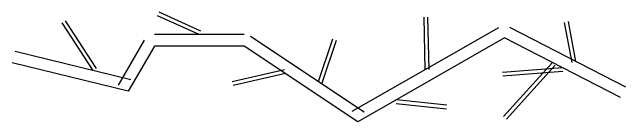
# Model space of a CAD drawing. Header units: millimetres. Extents: x -113526 to 211532, y -79714 to 28306.
# Drawn here: x -113526 to -112419, y -10617 to -10420 of the extents above; entities that cross this region are included whole.
import ezdxf

# ---------------------------------------------------------------- set-up
doc = ezdxf.new("R2010")
doc.units = ezdxf.units.MM

# ---------------------------------------------------------------- blocks, each defined once
blk = doc.blocks.new('34543t')
at = {"color": 250}
for p, q in [((205961.8, -19459.6), (206069.3, -19411.3)), ((205965.9, -19468.7), (206073.4, -19420.4)), ((204994.8, -19538.6), (205014.4, -19435.5)), ((205373.2, -19559.2), (205376.4, -19423.7)), ((205383.2, -19559.5), (205386.4, -19423.9)), ((206230.9, -19556.2), (206310.7, -19433)), ((204866.5, -19604.7), (205165.5, -19450.7)), ((205004.6, -19540.5), (205024.2, -19437.3)), ((205194.1, -19451.3), (205572.2, -19667.6)), ((206239.3, -19561.6), (206319.1, -19438.5)), ((204880.3, -19631.4), (205179.2, -19477.4)), ((205179.2, -19477.4), (205557.3, -19693.7)), ((205540.7, -19668.7), (205833.4, -19473.7)), ((205649.1, -19593.3), (205612.2, -19483.3)), ((205658.6, -19590.2), (205621.7, -19480.1)), ((205850, -19468.7), (206081.7, -19468.7)), ((206107.6, -19483.6), (206175.1, -19599.4)), ((205557.3, -19693.7), (205850, -19498.7)), ((205850, -19498.7), (206081.7, -19498.7)), ((206081.7, -19498.7), (206149.2, -19614.5)), ((206142.1, -19585.4), (206440.9, -19512.3)), ((205055.5, -19541.1), (205181.6, -19680.4)), ((206149.2, -19614.5), (206448, -19541.4)), ((205029.8, -19554.4), (205184.5, -19566.6)), ((205048.1, -19547.8), (205174.2, -19687.1)), ((205746.1, -19559.6), (205881.1, -19590.8)), ((205029, -19564.3), (205183.7, -19576.5)), ((205743.9, -19569.4), (205878.9, -19600.5)), ((205457.6, -19636.6), (205327.5, -19650.1)), ((205458.6, -19646.6), (205328.5, -19660.1))]:
    blk.add_line(p, q, dxfattribs=at)

msp = doc.modelspace()

# ---------------------------------------------------------------- block references
at = {"color": 0, "xscale": -0.7000000000698492, "yscale": 0.6999999999970896, "zscale": 0.7}
msp.add_blockref('34543t', (30987.1, 3168.3), dxfattribs=at)

doc.saveas('drawing.dxf')
